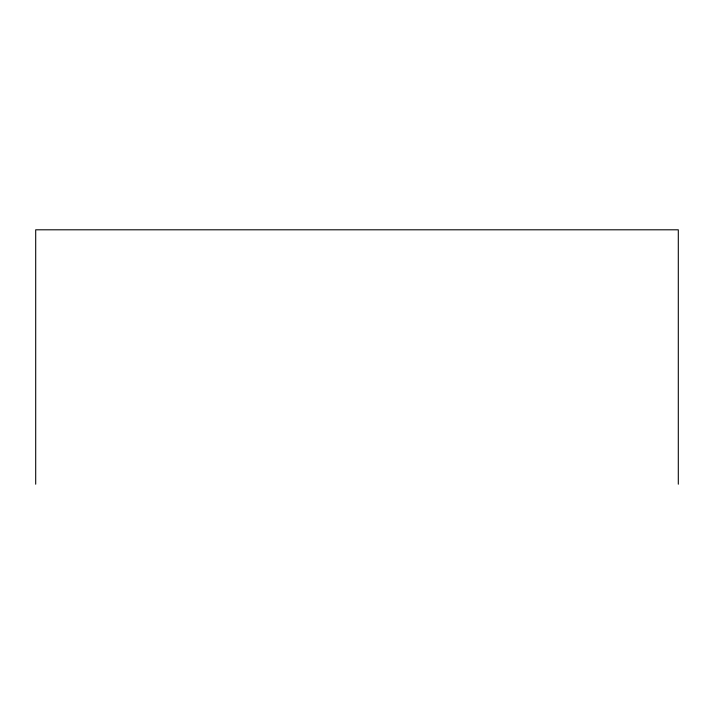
<?xml version="1.0" encoding="UTF-8"?>
<svg xmlns="http://www.w3.org/2000/svg" width="714" height="714" viewBox="0 0 714 714"><rect width="100%" height="100%" fill="white"/><g stroke="black" fill="none" stroke-linecap="round" stroke-linejoin="round"><path stroke-width="1.07" d="M678.3 484.199L678.3 229.801L35.7 229.801L35.7 484.199"/></g></svg>
